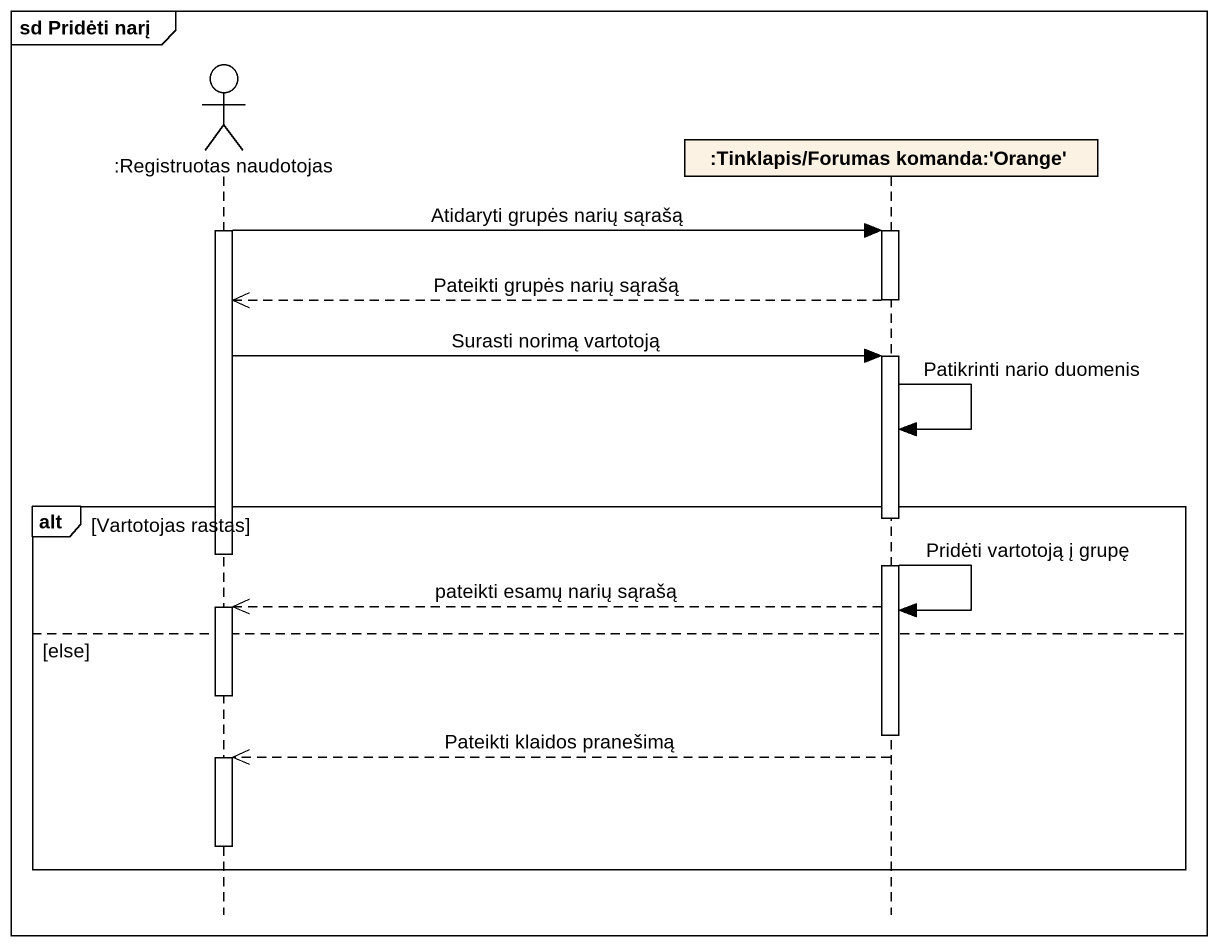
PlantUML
@startuml
mainframe sd Pridėti narį
hide footbox
actor ":Registruotas naudotojas" as Registruotas_naudotojas
participant ":Tinklapis/Forumas komanda:'Orange'" as Tinklapis_Forumas_komanda

activate Registruotas_naudotojas
Registruotas_naudotojas -> Tinklapis_Forumas_komanda : Atidaryti grupės narių sąrašą
activate Tinklapis_Forumas_komanda
Tinklapis_Forumas_komanda -->> Registruotas_naudotojas : Pateikti grupės narių sąrašą
deactivate Tinklapis_Forumas_komanda
Registruotas_naudotojas -> Tinklapis_Forumas_komanda : Surasti norimą vartotoją
activate Tinklapis_Forumas_komanda
Tinklapis_Forumas_komanda -> Tinklapis_Forumas_komanda : Patikrinti nario duomenis
alt Vartotojas rastas
  deactivate Registruotas_naudotojas
  Tinklapis_Forumas_komanda -->> Registruotas_naudotojas : pateikti esamų narių sąrašą
  activate Registruotas_naudotojas
  Tinklapis_Forumas_komanda -> Tinklapis_Forumas_komanda : Pridėti vartotoją į grupę
else else
  deactivate Registruotas_naudotojas
  deactivate Tinklapis_Forumas_komanda
  Tinklapis_Forumas_komanda -->> Registruotas_naudotojas : Pateikti klaidos pranešimą
  activate Registruotas_naudotojas
  deactivate Registruotas_naudotojas
end
@enduml
